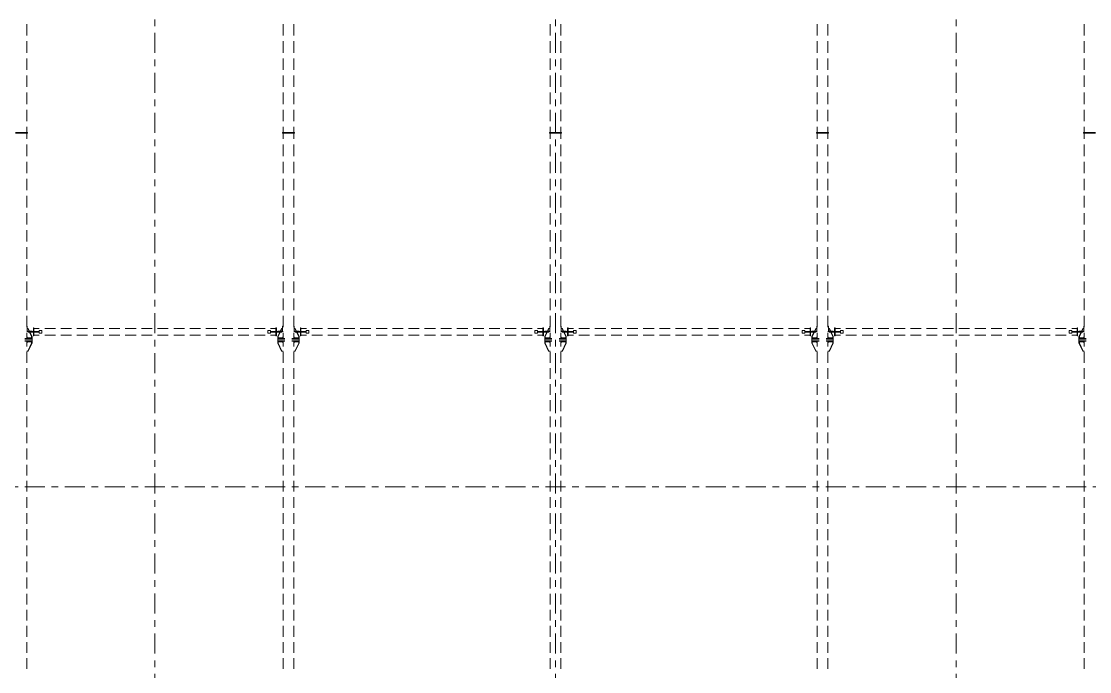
# Model space of a CAD drawing. Header units: millimetres. Extents: x -59 to 782, y -222 to 372.
# Drawn here: x 322 to 482, y 75.3 to 172.7 of the extents above; entities that cross this region are included whole.
import ezdxf

# ---------------------------------------------------------------- set-up
doc = ezdxf.new("R2010")
doc.units = ezdxf.units.MM
doc.linetypes.add('XKITLINE00', pattern=[0])
doc.linetypes.add('XKITLINE03', pattern=[6, 3, -1, 1, -1])
doc.layers.add('Part', color=2, linetype='Continuous', lineweight=0)
doc.layers.add('S-GRID', color=1, linetype='Continuous', lineweight=0)

msp = doc.modelspace()

# ---------------------------------------------------------------- linework, layer by layer
at = {"layer": 'Part', "linetype": 'XKITLINE00', "lineweight": 0}
for p, q in [((322.8, 170.57), (322.8, 172.28)), ((361.2, 170.57), (361.2, 172.28)), ((362.8, 170.57), (362.8, 172.28)), ((401.2, 170.57), (401.2, 172.28)), ((402.8, 170.57), (402.8, 172.28)), ((441.2, 170.57), (441.2, 172.28)), ((442.8, 170.57), (442.8, 172.28)), ((481.2, 170.57), (481.2, 172.28)), ((322.8, 168.01), (322.8, 169.72)), ((361.2, 168.01), (361.2, 169.72)), ((362.8, 168.01), (362.8, 169.72)), ((401.2, 168.01), (401.2, 169.72)), ((402.8, 168.01), (402.8, 169.72)), ((441.2, 168.01), (441.2, 169.72)), ((442.8, 168.01), (442.8, 169.72)), ((481.2, 168.01), (481.2, 169.72)), ((322.8, 165.45), (322.8, 167.15)), ((361.2, 165.45), (361.2, 167.15)), ((362.8, 165.45), (362.8, 167.15)), ((401.2, 165.45), (401.2, 167.15)), ((402.8, 165.45), (402.8, 167.15)), ((441.2, 165.45), (441.2, 167.15)), ((442.8, 165.45), (442.8, 167.15)), ((481.2, 165.45), (481.2, 167.15)), ((322.8, 162.88), (322.8, 164.59)), ((361.2, 162.88), (361.2, 164.59)), ((362.8, 162.88), (362.8, 164.59)), ((401.2, 162.88), (401.2, 164.59)), ((402.8, 162.88), (402.8, 164.59)), ((441.2, 162.88), (441.2, 164.59)), ((442.8, 162.88), (442.8, 164.59)), ((481.2, 162.88), (481.2, 164.59)), ((322.8, 160.32), (322.8, 162.03)), ((361.2, 160.32), (361.2, 162.03)), ((362.8, 160.32), (362.8, 162.03)), ((401.2, 160.32), (401.2, 162.03)), ((402.8, 160.32), (402.8, 162.03)), ((441.2, 160.32), (441.2, 162.03)), ((442.8, 160.32), (442.8, 162.03)), ((481.2, 160.32), (481.2, 162.03)), ((322.8, 157.76), (322.8, 159.47)), ((361.2, 157.76), (361.2, 159.47)), ((362.8, 157.76), (362.8, 159.47)), ((401.2, 157.76), (401.2, 159.47)), ((402.8, 157.76), (402.8, 159.47)), ((441.2, 157.76), (441.2, 159.47)), ((442.8, 157.76), (442.8, 159.47)), ((481.2, 157.76), (481.2, 159.47)), ((322.8, 156.05), (322.8, 156.9)), ((361.2, 156.05), (361.2, 156.9)), ((362.8, 156.05), (362.8, 156.9)), ((401.2, 156.05), (401.2, 156.9)), ((402.8, 156.05), (402.8, 156.9)), ((441.2, 156.05), (441.2, 156.9)), ((442.8, 156.05), (442.8, 156.9)), ((481.2, 156.05), (481.2, 156.9)), ((321.1, 156.05), (322.9, 156.05)), ((321.1, 155.95), (322.9, 155.95)), ((322.8, 155.1), (322.8, 155.95)), ((322.9, 155.95), (322.9, 156.05)), ((361.1, 155.95), (361.1, 156.05)), ((361.1, 156.05), (362.9, 156.05)), ((361.1, 155.95), (362.9, 155.95)), ((361.2, 155.1), (361.2, 155.95)), ((362.8, 155.1), (362.8, 155.95)), ((362.9, 155.95), (362.9, 156.05)), ((401.1, 155.95), (401.1, 156.05)), ((401.1, 156.05), (402.9, 156.05)), ((401.1, 155.95), (402.9, 155.95)), ((401.2, 155.1), (401.2, 155.95)), ((402.8, 155.1), (402.8, 155.95)), ((402.9, 155.95), (402.9, 156.05)), ((441.1, 155.95), (441.1, 156.05)), ((441.1, 156.05), (442.9, 156.05)), ((441.1, 155.95), (442.9, 155.95)), ((441.2, 155.1), (441.2, 155.95)), ((442.8, 155.1), (442.8, 155.95)), ((442.9, 155.95), (442.9, 156.05)), ((481.1, 155.95), (481.1, 156.05)), ((481.1, 156.05), (482.9, 156.05)), ((481.1, 155.95), (482.9, 155.95)), ((481.2, 155.1), (481.2, 155.95)), ((322.8, 152.53), (322.8, 154.24)), ((361.2, 152.53), (361.2, 154.24)), ((362.8, 152.53), (362.8, 154.24)), ((401.2, 152.53), (401.2, 154.24)), ((402.8, 152.53), (402.8, 154.24)), ((441.2, 152.53), (441.2, 154.24)), ((442.8, 152.53), (442.8, 154.24)), ((481.2, 152.53), (481.2, 154.24)), ((322.8, 149.97), (322.8, 151.68)), ((361.2, 149.97), (361.2, 151.68)), ((362.8, 149.97), (362.8, 151.68)), ((401.2, 149.97), (401.2, 151.68)), ((402.8, 149.97), (402.8, 151.68)), ((441.2, 149.97), (441.2, 151.68)), ((442.8, 149.97), (442.8, 151.68)), ((481.2, 149.97), (481.2, 151.68)), ((322.8, 147.41), (322.8, 149.12)), ((361.2, 147.41), (361.2, 149.12)), ((362.8, 147.41), (362.8, 149.12)), ((401.2, 147.41), (401.2, 149.12)), ((402.8, 147.41), (402.8, 149.12)), ((441.2, 147.41), (441.2, 149.12)), ((442.8, 147.41), (442.8, 149.12)), ((481.2, 147.41), (481.2, 149.12)), ((322.8, 144.85), (322.8, 146.55)), ((361.2, 144.85), (361.2, 146.55)), ((362.8, 144.85), (362.8, 146.55)), ((401.2, 144.85), (401.2, 146.55)), ((402.8, 144.85), (402.8, 146.55)), ((441.2, 144.85), (441.2, 146.55)), ((442.8, 144.85), (442.8, 146.55)), ((481.2, 144.85), (481.2, 146.55)), ((322.8, 142.28), (322.8, 143.99)), ((361.2, 142.28), (361.2, 143.99)), ((362.8, 142.28), (362.8, 143.99)), ((401.2, 142.28), (401.2, 143.99)), ((402.8, 142.28), (402.8, 143.99)), ((441.2, 142.28), (441.2, 143.99)), ((442.8, 142.28), (442.8, 143.99)), ((481.2, 142.28), (481.2, 143.99)), ((322.8, 139.72), (322.8, 141.43)), ((361.2, 139.72), (361.2, 141.43)), ((362.8, 139.72), (362.8, 141.43)), ((401.2, 139.72), (401.2, 141.43)), ((402.8, 139.72), (402.8, 141.43)), ((441.2, 139.72), (441.2, 141.43)), ((442.8, 139.72), (442.8, 141.43)), ((481.2, 139.72), (481.2, 141.43)), ((322.8, 137.16), (322.8, 138.87)), ((361.2, 137.16), (361.2, 138.87)), ((362.8, 137.16), (362.8, 138.87)), ((401.2, 137.16), (401.2, 138.87)), ((402.8, 137.16), (402.8, 138.87)), ((441.2, 137.16), (441.2, 138.87)), ((442.8, 137.16), (442.8, 138.87)), ((481.2, 137.16), (481.2, 138.87)), ((322.8, 134.6), (322.8, 136.3)), ((361.2, 134.6), (361.2, 136.3)), ((362.8, 134.6), (362.8, 136.3)), ((401.2, 134.6), (401.2, 136.3)), ((402.8, 134.6), (402.8, 136.3)), ((441.2, 134.6), (441.2, 136.3)), ((442.8, 134.6), (442.8, 136.3)), ((481.2, 134.6), (481.2, 136.3)), ((322.8, 132.03), (322.8, 133.74)), ((361.2, 132.03), (361.2, 133.74)), ((362.8, 132.03), (362.8, 133.74)), ((401.2, 132.03), (401.2, 133.74)), ((402.8, 132.03), (402.8, 133.74)), ((441.2, 132.03), (441.2, 133.74)), ((442.8, 132.03), (442.8, 133.74)), ((481.2, 132.03), (481.2, 133.74)), ((322.8, 129.47), (322.8, 131.18)), ((361.2, 129.47), (361.2, 131.18)), ((362.8, 129.47), (362.8, 131.18)), ((401.2, 129.47), (401.2, 131.18)), ((402.8, 129.47), (402.8, 131.18)), ((441.2, 129.47), (441.2, 131.18)), ((442.8, 129.47), (442.8, 131.18)), ((481.2, 129.47), (481.2, 131.18)), ((322.8, 126.91), (322.8, 128.62)), ((361.2, 126.91), (361.2, 128.62)), ((362.8, 126.91), (362.8, 128.62)), ((401.2, 126.91), (401.2, 128.62)), ((402.8, 126.91), (402.8, 128.62)), ((441.2, 126.91), (441.2, 128.62)), ((442.8, 126.91), (442.8, 128.62)), ((481.2, 126.91), (481.2, 128.62)), ((322.87, 127.04), (322.8, 127.04)), ((322.87, 126.31), (322.87, 127.04)), ((323.03, 126.7), (322.87, 126.7)), ((323.16, 126.31), (322.98, 126.7)), ((323.22, 126.31), (323.03, 126.7)), ((323.8, 126.24), (323.8, 126.8)), ((323.8, 126.8), (323.88, 126.8)), ((323.88, 126.8), (323.88, 126.24)), ((323.88, 126.7), (324.69, 126.7)), ((325.49, 126.7), (327.1, 126.7)), ((327.91, 126.7), (329.52, 126.7)), ((330.32, 126.7), (331.93, 126.7)), ((332.74, 126.7), (334.35, 126.7)), ((335.15, 126.7), (336.77, 126.7)), ((337.57, 126.7), (339.18, 126.7)), ((339.99, 126.7), (341.6, 126.7)), ((342.4, 126.7), (344.01, 126.7)), ((344.82, 126.7), (346.43, 126.7)), ((347.23, 126.7), (348.85, 126.7)), ((349.65, 126.7), (351.26, 126.7)), ((352.07, 126.7), (353.68, 126.7)), ((354.48, 126.7), (356.09, 126.7)), ((356.9, 126.7), (358.51, 126.7)), ((359.31, 126.7), (360.12, 126.7)), ((360.2, 126.8), (360.12, 126.8)), ((360.12, 126.8), (360.12, 126.24)), ((360.2, 126.24), (360.2, 126.8)), ((360.78, 126.31), (360.97, 126.7)), ((360.84, 126.31), (361.02, 126.7)), ((361.13, 126.7), (360.97, 126.7)), ((361.13, 126.31), (361.13, 127.04)), ((361.13, 127.04), (361.2, 127.04)), ((362.87, 127.04), (362.8, 127.04)), ((362.87, 126.31), (362.87, 127.04)), ((363.03, 126.7), (362.87, 126.7)), ((363.16, 126.31), (362.98, 126.7)), ((363.22, 126.31), (363.03, 126.7)), ((363.8, 126.24), (363.8, 126.8)), ((363.8, 126.8), (363.88, 126.8)), ((363.88, 126.8), (363.88, 126.24)), ((363.88, 126.7), (364.69, 126.7)), ((365.49, 126.7), (367.1, 126.7)), ((367.91, 126.7), (369.52, 126.7)), ((370.32, 126.7), (371.93, 126.7)), ((372.74, 126.7), (374.35, 126.7)), ((375.15, 126.7), (376.77, 126.7)), ((377.57, 126.7), (379.18, 126.7)), ((379.99, 126.7), (381.6, 126.7)), ((382.4, 126.7), (384.01, 126.7)), ((384.82, 126.7), (386.43, 126.7)), ((387.23, 126.7), (388.85, 126.7)), ((389.65, 126.7), (391.26, 126.7)), ((392.07, 126.7), (393.68, 126.7)), ((394.48, 126.7), (396.09, 126.7)), ((396.9, 126.7), (398.51, 126.7)), ((399.31, 126.7), (400.12, 126.7)), ((400.2, 126.8), (400.12, 126.8)), ((400.12, 126.8), (400.12, 126.24)), ((400.2, 126.24), (400.2, 126.8)), ((400.78, 126.31), (400.97, 126.7)), ((400.84, 126.31), (401.02, 126.7)), ((401.13, 126.7), (400.97, 126.7)), ((401.13, 126.31), (401.13, 127.04)), ((401.13, 127.04), (401.2, 127.04)), ((402.87, 127.04), (402.8, 127.04)), ((402.87, 126.31), (402.87, 127.04)), ((403.03, 126.7), (402.87, 126.7)), ((403.16, 126.31), (402.98, 126.7)), ((403.22, 126.31), (403.03, 126.7)), ((403.8, 126.24), (403.8, 126.8)), ((403.8, 126.8), (403.88, 126.8)), ((403.88, 126.8), (403.88, 126.24)), ((403.88, 126.7), (404.69, 126.7)), ((405.49, 126.7), (407.1, 126.7)), ((407.91, 126.7), (409.52, 126.7)), ((410.32, 126.7), (411.93, 126.7)), ((412.74, 126.7), (414.35, 126.7)), ((415.15, 126.7), (416.77, 126.7)), ((417.57, 126.7), (419.18, 126.7)), ((419.99, 126.7), (421.6, 126.7)), ((422.4, 126.7), (424.01, 126.7)), ((424.82, 126.7), (426.43, 126.7)), ((427.23, 126.7), (428.85, 126.7)), ((429.65, 126.7), (431.26, 126.7)), ((432.07, 126.7), (433.68, 126.7)), ((434.48, 126.7), (436.09, 126.7)), ((436.9, 126.7), (438.51, 126.7)), ((439.31, 126.7), (440.12, 126.7)), ((440.2, 126.8), (440.12, 126.8)), ((440.12, 126.8), (440.12, 126.24)), ((440.2, 126.24), (440.2, 126.8)), ((440.78, 126.31), (440.97, 126.7)), ((440.84, 126.31), (441.02, 126.7)), ((441.13, 126.7), (440.97, 126.7)), ((441.13, 126.31), (441.13, 127.04)), ((441.13, 127.04), (441.2, 127.04)), ((442.87, 127.04), (442.8, 127.04)), ((442.87, 126.31), (442.87, 127.04)), ((443.03, 126.7), (442.87, 126.7)), ((443.16, 126.31), (442.98, 126.7)), ((443.22, 126.31), (443.03, 126.7)), ((443.8, 126.24), (443.8, 126.8)), ((443.8, 126.8), (443.88, 126.8)), ((443.88, 126.8), (443.88, 126.24)), ((443.88, 126.7), (444.69, 126.7)), ((445.49, 126.7), (447.1, 126.7)), ((447.91, 126.7), (449.52, 126.7)), ((450.32, 126.7), (451.93, 126.7)), ((452.74, 126.7), (454.35, 126.7)), ((455.15, 126.7), (456.77, 126.7)), ((457.57, 126.7), (459.18, 126.7)), ((459.99, 126.7), (461.6, 126.7)), ((462.4, 126.7), (464.01, 126.7)), ((464.82, 126.7), (466.43, 126.7)), ((467.23, 126.7), (468.85, 126.7)), ((469.65, 126.7), (471.26, 126.7)), ((472.07, 126.7), (473.68, 126.7)), ((474.48, 126.7), (476.09, 126.7)), ((476.9, 126.7), (478.51, 126.7)), ((479.31, 126.7), (480.12, 126.7)), ((480.2, 126.8), (480.12, 126.8)), ((480.12, 126.8), (480.12, 126.24)), ((480.2, 126.24), (480.2, 126.8)), ((480.78, 126.31), (480.97, 126.7)), ((480.84, 126.31), (481.02, 126.7)), ((481.13, 126.7), (480.97, 126.7)), ((481.13, 126.31), (481.13, 127.04)), ((481.13, 127.04), (481.2, 127.04)), ((322.53, 125.2), (323.6, 125.2)), ((322.53, 125), (323.6, 125)), ((322.53, 125), (323.6, 125)), ((322.8, 126.24), (323.6, 126.24)), ((322.8, 125.2), (322.8, 126.05)), ((322.91, 125.3), (322.8, 125.46)), ((322.8, 125.3), (323.6, 125.3)), ((322.8, 125.2), (323.18, 125.2)), ((322.8, 124), (322.8, 124.8)), ((323.6, 126.31), (322.87, 126.31)), ((324.68, 126.24), (323, 126.24)), ((323, 126.16), (323, 126.24)), ((324.68, 126.16), (323, 126.16)), ((323.54, 125.5), (323.23, 126.16)), ((323.6, 125.5), (323.29, 126.16)), ((323.54, 125.3), (323.54, 125.5)), ((323.54, 125.5), (323.6, 125.5)), ((323.6, 126.24), (323.6, 126.31)), ((323.6, 125.3), (323.6, 125.5)), ((323.6, 125.2), (323.6, 125.3)), ((323.6, 125.2), (323.6, 125.2)), ((323.6, 125), (323.6, 125.2)), ((323.6, 124.8), (323.6, 125)), ((323.8, 126.16), (323.8, 125.6)), ((323.8, 125.6), (323.88, 125.6)), ((323.88, 126.25), (324.67, 126.25)), ((323.88, 125.6), (323.88, 126.16)), ((323.88, 126.15), (324.68, 126.15)), ((323.88, 125.7), (324.69, 125.7)), ((325.08, 126.4), (324.68, 126.4)), ((324.68, 126.24), (324.68, 126.4)), ((324.68, 126.16), (324.68, 126.24)), ((324.68, 126), (324.68, 126.16)), ((324.68, 126), (325.08, 126)), ((325.08, 126), (325.08, 126.4)), ((325.49, 125.7), (327.1, 125.7)), ((327.91, 125.7), (329.52, 125.7)), ((330.32, 125.7), (331.93, 125.7)), ((332.74, 125.7), (334.35, 125.7)), ((335.15, 125.7), (336.77, 125.7)), ((337.57, 125.7), (339.18, 125.7)), ((339.99, 125.7), (341.6, 125.7)), ((342.4, 125.7), (344.01, 125.7)), ((344.82, 125.7), (346.43, 125.7)), ((347.23, 125.7), (348.85, 125.7)), ((349.65, 125.7), (351.26, 125.7)), ((352.07, 125.7), (353.68, 125.7)), ((354.48, 125.7), (356.09, 125.7)), ((356.9, 125.7), (358.51, 125.7)), ((358.92, 126), (358.92, 126.4)), ((358.92, 126.4), (359.32, 126.4)), ((359.32, 126), (358.92, 126)), ((359.31, 125.7), (360.12, 125.7)), ((359.32, 126.24), (359.32, 126.4)), ((359.32, 126.25), (360.12, 126.25)), ((359.32, 126.24), (359.32, 126.16)), ((359.32, 126.24), (361, 126.24)), ((359.32, 126.16), (361, 126.16)), ((359.32, 126), (359.32, 126.16)), ((359.32, 126.15), (360.11, 126.15)), ((360.12, 125.6), (360.12, 126.16)), ((360.2, 125.6), (360.12, 125.6)), ((360.2, 126.16), (360.2, 125.6)), ((360.4, 126.24), (360.4, 126.31)), ((360.4, 126.31), (361.13, 126.31)), ((361.2, 126.24), (360.4, 126.24)), ((360.4, 125.5), (360.71, 126.16)), ((360.4, 125.3), (360.4, 125.5)), ((360.4, 125.5), (360.46, 125.5)), ((360.4, 125.2), (360.4, 125.3)), ((360.4, 125.3), (361.2, 125.3)), ((360.4, 125.2), (360.4, 125.2)), ((360.4, 125), (360.4, 125.2)), ((360.4, 125.2), (361.2, 125.2)), ((360.4, 125.2), (361.47, 125.2)), ((360.4, 125), (361.47, 125)), ((360.4, 124.8), (360.4, 125)), ((360.4, 125), (361.47, 125)), ((360.46, 125.5), (360.77, 126.16)), ((360.46, 125.3), (360.46, 125.5)), ((361, 126.24), (361, 126.16)), ((361.09, 125.3), (361.2, 125.46)), ((361.2, 125.2), (361.2, 126.05)), ((362.53, 125.2), (363.6, 125.2)), ((362.53, 125), (363.6, 125)), ((362.53, 125), (363.6, 125)), ((362.8, 126.24), (363.6, 126.24)), ((362.8, 125.2), (362.8, 126.05)), ((362.91, 125.3), (362.8, 125.46)), ((362.8, 125.3), (363.6, 125.3)), ((362.8, 125.2), (363.18, 125.2)), ((362.8, 124), (362.8, 124.8)), ((363.6, 126.31), (362.87, 126.31)), ((364.68, 126.24), (363, 126.24)), ((363, 126.16), (363, 126.24)), ((364.68, 126.16), (363, 126.16)), ((363.54, 125.5), (363.23, 126.16)), ((363.6, 125.5), (363.29, 126.16)), ((363.54, 125.3), (363.54, 125.5)), ((363.54, 125.5), (363.6, 125.5)), ((363.6, 126.24), (363.6, 126.31)), ((363.6, 125.3), (363.6, 125.5)), ((363.6, 125.2), (363.6, 125.3)), ((363.6, 125.2), (363.6, 125.2)), ((363.6, 125), (363.6, 125.2)), ((363.6, 124.8), (363.6, 125)), ((363.8, 126.16), (363.8, 125.6)), ((363.8, 125.6), (363.88, 125.6)), ((363.88, 126.25), (364.67, 126.25)), ((363.88, 125.6), (363.88, 126.16)), ((363.88, 126.15), (364.68, 126.15)), ((363.88, 125.7), (364.69, 125.7)), ((365.08, 126.4), (364.68, 126.4)), ((364.68, 126.24), (364.68, 126.4)), ((364.68, 126.16), (364.68, 126.24)), ((364.68, 126), (364.68, 126.16)), ((364.68, 126), (365.08, 126)), ((365.08, 126), (365.08, 126.4)), ((365.49, 125.7), (367.1, 125.7)), ((367.91, 125.7), (369.52, 125.7)), ((370.32, 125.7), (371.93, 125.7)), ((372.74, 125.7), (374.35, 125.7)), ((375.15, 125.7), (376.77, 125.7)), ((377.57, 125.7), (379.18, 125.7)), ((379.99, 125.7), (381.6, 125.7)), ((382.4, 125.7), (384.01, 125.7)), ((384.82, 125.7), (386.43, 125.7)), ((387.23, 125.7), (388.85, 125.7)), ((389.65, 125.7), (391.26, 125.7)), ((392.07, 125.7), (393.68, 125.7)), ((394.48, 125.7), (396.09, 125.7)), ((396.9, 125.7), (398.51, 125.7)), ((398.92, 126), (398.92, 126.4)), ((398.92, 126.4), (399.32, 126.4)), ((399.32, 126), (398.92, 126)), ((399.31, 125.7), (400.12, 125.7)), ((399.32, 126.24), (399.32, 126.4)), ((399.32, 126.25), (400.12, 126.25)), ((399.32, 126.24), (399.32, 126.16)), ((399.32, 126.24), (401, 126.24)), ((399.32, 126), (399.32, 126.16)), ((399.32, 126.16), (401, 126.16)), ((399.32, 126.15), (400.11, 126.15)), ((400.12, 125.6), (400.12, 126.16)), ((400.2, 125.6), (400.12, 125.6)), ((400.2, 126.16), (400.2, 125.6)), ((400.4, 126.24), (400.4, 126.31)), ((400.4, 126.31), (401.13, 126.31)), ((401.2, 126.24), (400.4, 126.24)), ((400.4, 125.5), (400.71, 126.16)), ((400.4, 125.3), (400.4, 125.5)), ((400.4, 125.5), (400.46, 125.5)), ((400.4, 125.2), (400.4, 125.3)), ((400.4, 125.3), (401.2, 125.3)), ((400.4, 125.2), (400.4, 125.2)), ((400.4, 125), (400.4, 125.2)), ((400.4, 125.2), (401.2, 125.2)), ((400.4, 125.2), (401.47, 125.2)), ((400.4, 125), (401.47, 125)), ((400.4, 124.8), (400.4, 125)), ((400.4, 125), (401.47, 125)), ((400.46, 125.5), (400.77, 126.16)), ((400.46, 125.3), (400.46, 125.5)), ((401, 126.24), (401, 126.16)), ((401.09, 125.3), (401.2, 125.46)), ((401.2, 125.2), (401.2, 126.05)), ((402.53, 125.2), (403.6, 125.2)), ((402.53, 125), (403.6, 125)), ((402.53, 125), (403.6, 125)), ((402.8, 126.24), (403.6, 126.24)), ((402.8, 125.2), (402.8, 126.05)), ((402.91, 125.3), (402.8, 125.46)), ((402.8, 125.3), (403.6, 125.3)), ((402.8, 125.2), (403.18, 125.2)), ((402.8, 124), (402.8, 124.8)), ((403.6, 126.31), (402.87, 126.31)), ((404.68, 126.24), (403, 126.24)), ((403, 126.16), (403, 126.24)), ((404.68, 126.16), (403, 126.16)), ((403.54, 125.5), (403.23, 126.16)), ((403.6, 125.5), (403.29, 126.16)), ((403.54, 125.3), (403.54, 125.5)), ((403.54, 125.5), (403.6, 125.5)), ((403.6, 126.24), (403.6, 126.31)), ((403.6, 125.3), (403.6, 125.5)), ((403.6, 125.2), (403.6, 125.3)), ((403.6, 125.2), (403.6, 125.2)), ((403.6, 125), (403.6, 125.2)), ((403.6, 124.8), (403.6, 125)), ((403.8, 126.16), (403.8, 125.6)), ((403.8, 125.6), (403.88, 125.6)), ((403.88, 126.25), (404.67, 126.25)), ((403.88, 125.6), (403.88, 126.16)), ((403.88, 126.15), (404.68, 126.15)), ((403.88, 125.7), (404.69, 125.7)), ((405.08, 126.4), (404.68, 126.4)), ((404.68, 126.24), (404.68, 126.4)), ((404.68, 126.16), (404.68, 126.24)), ((404.68, 126), (404.68, 126.16)), ((404.68, 126), (405.08, 126)), ((405.08, 126), (405.08, 126.4)), ((405.49, 125.7), (407.1, 125.7)), ((407.91, 125.7), (409.52, 125.7)), ((410.32, 125.7), (411.93, 125.7)), ((412.74, 125.7), (414.35, 125.7)), ((415.15, 125.7), (416.77, 125.7)), ((417.57, 125.7), (419.18, 125.7)), ((419.99, 125.7), (421.6, 125.7)), ((422.4, 125.7), (424.01, 125.7)), ((424.82, 125.7), (426.43, 125.7)), ((427.23, 125.7), (428.85, 125.7)), ((429.65, 125.7), (431.26, 125.7)), ((432.07, 125.7), (433.68, 125.7)), ((434.48, 125.7), (436.09, 125.7)), ((436.9, 125.7), (438.51, 125.7)), ((438.92, 126), (438.92, 126.4)), ((438.92, 126.4), (439.32, 126.4)), ((439.32, 126), (438.92, 126)), ((439.31, 125.7), (440.12, 125.7)), ((439.32, 126.24), (439.32, 126.4)), ((439.32, 126.25), (440.12, 126.25)), ((439.32, 126.24), (439.32, 126.16)), ((439.32, 126.24), (441, 126.24)), ((439.32, 126.16), (441, 126.16)), ((439.32, 126), (439.32, 126.16)), ((439.32, 126.15), (440.11, 126.15)), ((440.12, 125.6), (440.12, 126.16)), ((440.2, 125.6), (440.12, 125.6)), ((440.2, 126.16), (440.2, 125.6)), ((440.4, 126.24), (440.4, 126.31)), ((440.4, 126.31), (441.13, 126.31)), ((441.2, 126.24), (440.4, 126.24)), ((440.4, 125.5), (440.71, 126.16)), ((440.4, 125.3), (440.4, 125.5)), ((440.4, 125.5), (440.46, 125.5)), ((440.4, 125.2), (440.4, 125.3)), ((440.4, 125.3), (441.2, 125.3)), ((440.4, 125.2), (440.4, 125.2)), ((440.4, 125), (440.4, 125.2)), ((440.4, 125.2), (441.2, 125.2)), ((440.4, 125.2), (441.47, 125.2)), ((440.4, 125), (441.47, 125)), ((440.4, 124.8), (440.4, 125)), ((440.4, 125), (441.47, 125)), ((440.46, 125.5), (440.77, 126.16)), ((440.46, 125.3), (440.46, 125.5)), ((441, 126.24), (441, 126.16)), ((441.09, 125.3), (441.2, 125.46)), ((441.2, 125.2), (441.2, 126.05)), ((442.53, 125.2), (443.6, 125.2)), ((442.53, 125), (443.6, 125)), ((442.53, 125), (443.6, 125)), ((442.8, 126.24), (443.6, 126.24)), ((442.8, 125.2), (442.8, 126.05)), ((442.91, 125.3), (442.8, 125.46)), ((442.8, 125.3), (443.6, 125.3)), ((442.8, 125.2), (443.18, 125.2)), ((442.8, 124), (442.8, 124.8)), ((443.6, 126.31), (442.87, 126.31)), ((444.68, 126.24), (443, 126.24)), ((443, 126.16), (443, 126.24)), ((444.68, 126.16), (443, 126.16)), ((443.54, 125.5), (443.23, 126.16)), ((443.6, 125.5), (443.29, 126.16)), ((443.54, 125.3), (443.54, 125.5)), ((443.54, 125.5), (443.6, 125.5)), ((443.6, 126.24), (443.6, 126.31)), ((443.6, 125.3), (443.6, 125.5)), ((443.6, 125.2), (443.6, 125.3)), ((443.6, 125.2), (443.6, 125.2)), ((443.6, 125), (443.6, 125.2)), ((443.6, 124.8), (443.6, 125)), ((443.8, 126.16), (443.8, 125.6)), ((443.8, 125.6), (443.88, 125.6)), ((443.88, 126.25), (444.67, 126.25)), ((443.88, 125.6), (443.88, 126.16)), ((443.88, 126.15), (444.68, 126.15)), ((443.88, 125.7), (444.69, 125.7)), ((445.08, 126.4), (444.68, 126.4)), ((444.68, 126.24), (444.68, 126.4)), ((444.68, 126.16), (444.68, 126.24)), ((444.68, 126), (444.68, 126.16)), ((444.68, 126), (445.08, 126)), ((445.08, 126), (445.08, 126.4)), ((445.49, 125.7), (447.1, 125.7)), ((447.91, 125.7), (449.52, 125.7)), ((450.32, 125.7), (451.93, 125.7)), ((452.74, 125.7), (454.35, 125.7)), ((455.15, 125.7), (456.77, 125.7)), ((457.57, 125.7), (459.18, 125.7)), ((459.99, 125.7), (461.6, 125.7)), ((462.4, 125.7), (464.01, 125.7)), ((464.82, 125.7), (466.43, 125.7)), ((467.23, 125.7), (468.85, 125.7)), ((469.65, 125.7), (471.26, 125.7)), ((472.07, 125.7), (473.68, 125.7)), ((474.48, 125.7), (476.09, 125.7)), ((476.9, 125.7), (478.51, 125.7)), ((478.92, 126), (478.92, 126.4)), ((478.92, 126.4), (479.32, 126.4)), ((479.32, 126), (478.92, 126)), ((479.31, 125.7), (480.12, 125.7)), ((479.32, 126.24), (479.32, 126.4)), ((479.32, 126.25), (480.12, 126.25)), ((479.32, 126.24), (479.32, 126.16)), ((479.32, 126.24), (481, 126.24)), ((479.32, 126), (479.32, 126.16)), ((479.32, 126.16), (481, 126.16)), ((479.32, 126.15), (480.11, 126.15)), ((480.12, 125.6), (480.12, 126.16)), ((480.2, 125.6), (480.12, 125.6)), ((480.2, 126.16), (480.2, 125.6)), ((480.4, 126.24), (480.4, 126.31)), ((480.4, 126.31), (481.13, 126.31)), ((481.2, 126.24), (480.4, 126.24)), ((480.4, 125.5), (480.71, 126.16)), ((480.4, 125.3), (480.4, 125.5)), ((480.4, 125.5), (480.46, 125.5)), ((480.4, 125.2), (480.4, 125.3)), ((480.4, 125.3), (481.2, 125.3)), ((480.4, 125.2), (480.4, 125.2)), ((480.4, 125), (480.4, 125.2)), ((480.4, 125.2), (481.2, 125.2)), ((480.4, 125.2), (481.47, 125.2)), ((480.4, 125), (481.47, 125)), ((480.4, 124.8), (480.4, 125)), ((480.4, 125), (481.47, 125)), ((480.46, 125.5), (480.77, 126.16)), ((480.46, 125.3), (480.46, 125.5)), ((481, 126.24), (481, 126.16)), ((481.09, 125.3), (481.2, 125.46)), ((481.2, 125.2), (481.2, 126.05)), ((322.53, 124.8), (323.6, 124.8)), ((322.8, 124.7), (323.6, 124.7)), ((322.8, 124.54), (322.91, 124.7)), ((323.03, 123.3), (322.8, 123.3)), ((323.54, 124.5), (322.98, 123.3)), ((323.6, 124.5), (323.03, 123.3)), ((323.54, 124.7), (323.54, 124.5)), ((323.54, 124.5), (323.6, 124.5)), ((323.6, 124.7), (323.6, 124.8)), ((323.6, 124.7), (323.6, 124.5)), ((360.4, 124.7), (360.4, 124.8)), ((360.4, 124.8), (361.47, 124.8)), ((360.4, 124.7), (360.4, 124.5)), ((360.4, 124.7), (361.2, 124.7)), ((360.4, 124.5), (360.46, 124.5)), ((360.4, 124.5), (360.97, 123.3)), ((360.46, 124.7), (360.46, 124.5)), ((360.46, 124.5), (361.02, 123.3)), ((361.2, 123.3), (360.97, 123.3)), ((361.2, 124.54), (361.09, 124.7)), ((361.2, 124), (361.2, 124.8)), ((362.53, 124.8), (363.6, 124.8)), ((362.8, 124.7), (363.6, 124.7)), ((362.8, 124.54), (362.91, 124.7)), ((363.03, 123.3), (362.8, 123.3)), ((363.54, 124.5), (362.98, 123.3)), ((363.6, 124.5), (363.03, 123.3)), ((363.54, 124.7), (363.54, 124.5)), ((363.54, 124.5), (363.6, 124.5)), ((363.6, 124.7), (363.6, 124.8)), ((363.6, 124.7), (363.6, 124.5)), ((400.4, 124.8), (401.47, 124.8)), ((400.4, 124.7), (400.4, 124.8)), ((400.4, 124.7), (401.2, 124.7)), ((400.4, 124.7), (400.4, 124.5)), ((400.4, 124.5), (400.46, 124.5)), ((400.4, 124.5), (400.97, 123.3)), ((400.46, 124.7), (400.46, 124.5)), ((400.46, 124.5), (401.02, 123.3)), ((401.2, 123.3), (400.97, 123.3)), ((401.2, 124.54), (401.09, 124.7)), ((401.2, 124), (401.2, 124.8)), ((402.53, 124.8), (403.6, 124.8)), ((402.8, 124.7), (403.6, 124.7)), ((402.8, 124.54), (402.91, 124.7)), ((403.03, 123.3), (402.8, 123.3)), ((403.54, 124.5), (402.98, 123.3)), ((403.6, 124.5), (403.03, 123.3)), ((403.54, 124.7), (403.54, 124.5)), ((403.54, 124.5), (403.6, 124.5)), ((403.6, 124.7), (403.6, 124.8)), ((403.6, 124.7), (403.6, 124.5)), ((440.4, 124.8), (441.47, 124.8)), ((440.4, 124.7), (440.4, 124.8)), ((440.4, 124.7), (440.4, 124.5)), ((440.4, 124.7), (441.2, 124.7)), ((440.4, 124.5), (440.46, 124.5)), ((440.4, 124.5), (440.97, 123.3)), ((440.46, 124.7), (440.46, 124.5)), ((440.46, 124.5), (441.02, 123.3)), ((441.2, 123.3), (440.97, 123.3)), ((441.2, 124.54), (441.09, 124.7)), ((441.2, 124), (441.2, 124.8)), ((442.53, 124.8), (443.6, 124.8)), ((442.8, 124.54), (442.91, 124.7)), ((442.8, 124.7), (443.6, 124.7)), ((443.03, 123.3), (442.8, 123.3)), ((443.54, 124.5), (442.98, 123.3)), ((443.6, 124.5), (443.03, 123.3)), ((443.54, 124.7), (443.54, 124.5)), ((443.54, 124.5), (443.6, 124.5)), ((443.6, 124.7), (443.6, 124.8)), ((443.6, 124.7), (443.6, 124.5)), ((480.4, 124.7), (480.4, 124.8)), ((480.4, 124.8), (481.47, 124.8)), ((480.4, 124.7), (481.2, 124.7)), ((480.4, 124.7), (480.4, 124.5)), ((480.4, 124.5), (480.46, 124.5)), ((480.4, 124.5), (480.97, 123.3)), ((480.46, 124.7), (480.46, 124.5)), ((480.46, 124.5), (481.02, 123.3)), ((481.2, 123.3), (480.97, 123.3)), ((481.2, 124.54), (481.09, 124.7)), ((481.2, 124), (481.2, 124.8)), ((322.8, 121.58), (322.8, 123.19)), ((361.2, 121.58), (361.2, 123.19)), ((362.8, 121.58), (362.8, 123.19)), ((401.2, 121.58), (401.2, 123.19)), ((402.8, 121.58), (402.8, 123.19)), ((441.2, 121.58), (441.2, 123.19)), ((442.8, 121.58), (442.8, 123.19)), ((481.2, 121.58), (481.2, 123.19)), ((322.8, 119.17), (322.8, 120.78)), ((361.2, 119.17), (361.2, 120.78)), ((362.8, 119.17), (362.8, 120.78)), ((401.2, 119.17), (401.2, 120.78)), ((402.8, 119.17), (402.8, 120.78)), ((441.2, 119.17), (441.2, 120.78)), ((442.8, 119.17), (442.8, 120.78)), ((481.2, 119.17), (481.2, 120.78)), ((322.8, 116.75), (322.8, 118.36)), ((361.2, 116.75), (361.2, 118.36)), ((362.8, 116.75), (362.8, 118.36)), ((401.2, 116.75), (401.2, 118.36)), ((402.8, 116.75), (402.8, 118.36)), ((441.2, 116.75), (441.2, 118.36)), ((442.8, 116.75), (442.8, 118.36)), ((481.2, 116.75), (481.2, 118.36)), ((322.8, 114.34), (322.8, 115.95)), ((361.2, 114.34), (361.2, 115.95)), ((362.8, 114.34), (362.8, 115.95)), ((401.2, 114.34), (401.2, 115.95)), ((402.8, 114.34), (402.8, 115.95)), ((441.2, 114.34), (441.2, 115.95)), ((442.8, 114.34), (442.8, 115.95)), ((481.2, 114.34), (481.2, 115.95)), ((322.8, 111.92), (322.8, 113.53)), ((361.2, 111.92), (361.2, 113.53)), ((362.8, 111.92), (362.8, 113.53)), ((401.2, 111.92), (401.2, 113.53)), ((402.8, 111.92), (402.8, 113.53)), ((441.2, 111.92), (441.2, 113.53)), ((442.8, 111.92), (442.8, 113.53)), ((481.2, 111.92), (481.2, 113.53)), ((322.8, 109.51), (322.8, 111.12)), ((361.2, 109.51), (361.2, 111.12)), ((362.8, 109.51), (362.8, 111.12)), ((401.2, 109.51), (401.2, 111.12)), ((402.8, 109.51), (402.8, 111.12)), ((441.2, 109.51), (441.2, 111.12)), ((442.8, 109.51), (442.8, 111.12)), ((481.2, 109.51), (481.2, 111.12)), ((322.8, 107.1), (322.8, 108.71)), ((361.2, 107.1), (361.2, 108.71)), ((362.8, 107.1), (362.8, 108.71)), ((401.2, 107.1), (401.2, 108.71)), ((402.8, 107.1), (402.8, 108.71)), ((441.2, 107.1), (441.2, 108.71)), ((442.8, 107.1), (442.8, 108.71)), ((481.2, 107.1), (481.2, 108.71)), ((322.8, 104.68), (322.8, 106.29)), ((361.2, 104.68), (361.2, 106.29)), ((362.8, 104.68), (362.8, 106.29)), ((401.2, 104.68), (401.2, 106.29)), ((402.8, 104.68), (402.8, 106.29)), ((441.2, 104.68), (441.2, 106.29)), ((442.8, 104.68), (442.8, 106.29)), ((481.2, 104.68), (481.2, 106.29)), ((322.8, 102.27), (322.8, 103.88)), ((361.2, 102.27), (361.2, 103.88)), ((362.8, 102.27), (362.8, 103.88)), ((401.2, 102.27), (401.2, 103.88)), ((402.8, 102.27), (402.8, 103.88)), ((441.2, 102.27), (441.2, 103.88)), ((442.8, 102.27), (442.8, 103.88)), ((481.2, 102.27), (481.2, 103.88)), ((322.8, 99.85), (322.8, 101.46)), ((361.2, 99.85), (361.2, 101.46)), ((362.8, 99.85), (362.8, 101.46)), ((401.2, 99.85), (401.2, 101.46)), ((402.8, 99.85), (402.8, 101.46)), ((441.2, 99.85), (441.2, 101.46)), ((442.8, 99.85), (442.8, 101.46)), ((481.2, 99.85), (481.2, 101.46)), ((322.8, 97.44), (322.8, 99.05)), ((361.2, 97.44), (361.2, 99.05)), ((362.8, 97.44), (362.8, 99.05)), ((401.2, 97.44), (401.2, 99.05)), ((402.8, 97.44), (402.8, 99.05)), ((441.2, 97.44), (441.2, 99.05)), ((442.8, 97.44), (442.8, 99.05)), ((481.2, 97.44), (481.2, 99.05)), ((322.8, 95.02), (322.8, 96.63)), ((361.2, 95.02), (361.2, 96.63)), ((362.8, 95.02), (362.8, 96.63)), ((401.2, 95.02), (401.2, 96.63)), ((402.8, 95.02), (402.8, 96.63)), ((441.2, 95.02), (441.2, 96.63)), ((442.8, 95.02), (442.8, 96.63)), ((481.2, 95.02), (481.2, 96.63)), ((322.8, 92.61), (322.8, 94.22)), ((361.2, 92.61), (361.2, 94.22)), ((362.8, 92.61), (362.8, 94.22)), ((401.2, 92.61), (401.2, 94.22)), ((402.8, 92.61), (402.8, 94.22)), ((441.2, 92.61), (441.2, 94.22)), ((442.8, 92.61), (442.8, 94.22)), ((481.2, 92.61), (481.2, 94.22)), ((322.8, 90.2), (322.8, 91.81)), ((361.2, 90.2), (361.2, 91.81)), ((362.8, 90.2), (362.8, 91.81)), ((401.2, 90.2), (401.2, 91.81)), ((402.8, 90.2), (402.8, 91.81)), ((441.2, 90.2), (441.2, 91.81)), ((442.8, 90.2), (442.8, 91.81)), ((481.2, 90.2), (481.2, 91.81)), ((322.8, 87.78), (322.8, 89.39)), ((361.2, 87.78), (361.2, 89.39)), ((362.8, 87.78), (362.8, 89.39)), ((401.2, 87.78), (401.2, 89.39)), ((402.8, 87.78), (402.8, 89.39)), ((441.2, 87.78), (441.2, 89.39)), ((442.8, 87.78), (442.8, 89.39)), ((481.2, 87.78), (481.2, 89.39)), ((322.8, 85.37), (322.8, 86.98)), ((361.2, 85.37), (361.2, 86.98)), ((362.8, 85.37), (362.8, 86.98)), ((401.2, 85.37), (401.2, 86.98)), ((402.8, 85.37), (402.8, 86.98)), ((441.2, 85.37), (441.2, 86.98)), ((442.8, 85.37), (442.8, 86.98)), ((481.2, 85.37), (481.2, 86.98)), ((322.8, 82.95), (322.8, 84.56)), ((361.2, 82.95), (361.2, 84.56)), ((362.8, 82.95), (362.8, 84.56)), ((401.2, 82.95), (401.2, 84.56)), ((402.8, 82.95), (402.8, 84.56)), ((441.2, 82.95), (441.2, 84.56)), ((442.8, 82.95), (442.8, 84.56)), ((481.2, 82.95), (481.2, 84.56)), ((322.8, 80.54), (322.8, 82.15)), ((361.2, 80.54), (361.2, 82.15)), ((362.8, 80.54), (362.8, 82.15)), ((401.2, 80.54), (401.2, 82.15)), ((402.8, 80.54), (402.8, 82.15)), ((441.2, 80.54), (441.2, 82.15)), ((442.8, 80.54), (442.8, 82.15)), ((481.2, 80.54), (481.2, 82.15)), ((322.8, 78.12), (322.8, 79.73)), ((361.2, 78.12), (361.2, 79.73)), ((362.8, 78.12), (362.8, 79.73)), ((401.2, 78.12), (401.2, 79.73)), ((402.8, 78.12), (402.8, 79.73)), ((441.2, 78.12), (441.2, 79.73)), ((442.8, 78.12), (442.8, 79.73)), ((481.2, 78.12), (481.2, 79.73)), ((322.8, 75.71), (322.8, 77.32)), ((361.2, 75.71), (361.2, 77.32)), ((362.8, 75.71), (362.8, 77.32)), ((401.2, 75.71), (401.2, 77.32)), ((402.8, 75.71), (402.8, 77.32)), ((441.2, 75.71), (441.2, 77.32)), ((442.8, 75.71), (442.8, 77.32)), ((481.2, 75.71), (481.2, 77.32))]:
    msp.add_line(p, q, dxfattribs=at)
at = {"layer": 'S-GRID', "linetype": 'XKITLINE03', "lineweight": 0}
for p, q in [((342, -30), (342, 341.07)), ((402, -30), (402, 341.07)), ((462, -30), (462, 341.07)), ((-25.5, 103), (697.08, 103))]:
    msp.add_line(p, q, dxfattribs=at)

doc.saveas('drawing.dxf')
